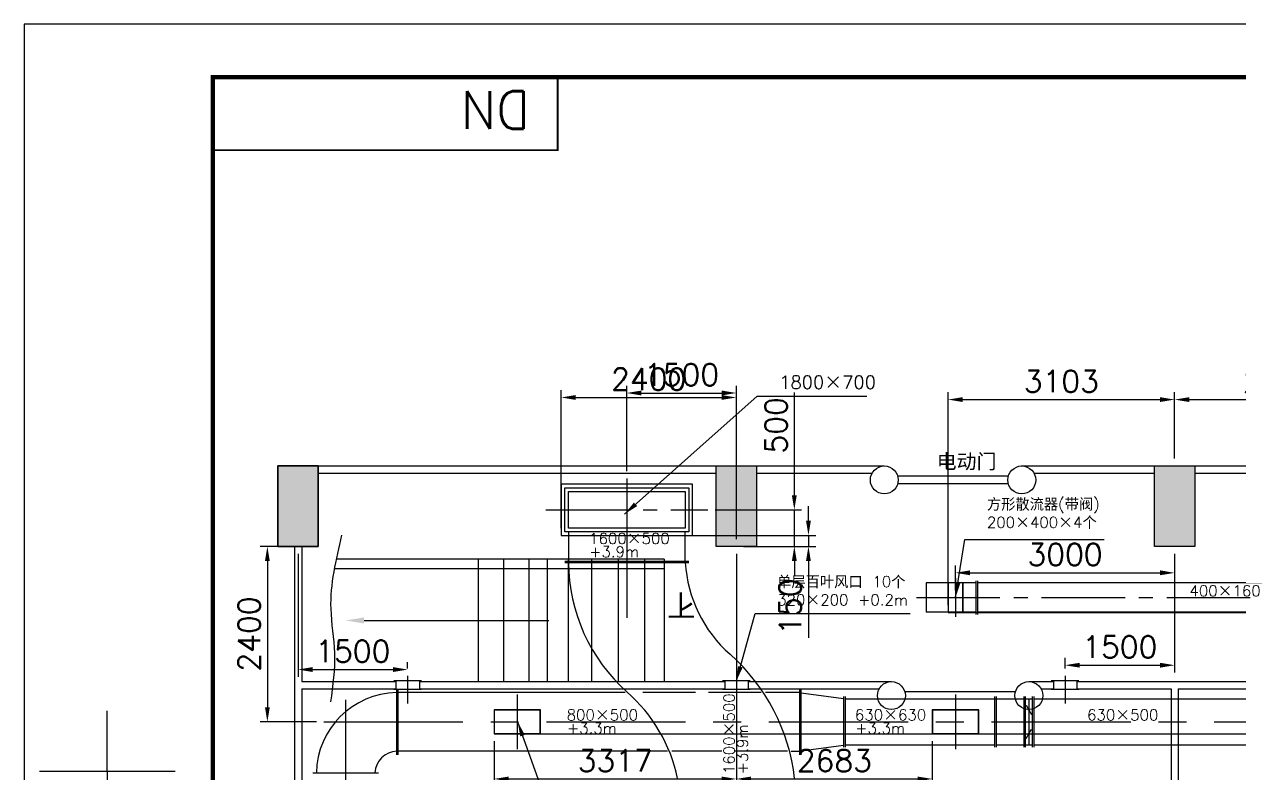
# Model space of a CAD drawing. Extents: x 209403 to 307023, y -44422 to 4539.
# Drawn here: x 209421 to 226059, y -23712 to -13460 of the extents above; entities that cross this region are included whole.
import ezdxf

# ---------------------------------------------------------------- set-up
doc = ezdxf.new("R2010")
doc.units = 0
doc.header["$LTSCALE"] = 60
for name, pattern in [('ACAD_ISO02W100', [15, 12, -3]), ('CENTER', [50.8, 31.75, -6.35, 6.35, -6.35]), ('CENTER2', [28.575, 19.05, -3.175, 3.175, -3.175])]:
    doc.linetypes.add(name, pattern=pattern)
doc.layers.get('0').update_dxf_attribs({"linetype": 'CONTINUOUS'})
doc.layers.get('DEFPOINTS').update_dxf_attribs({"linetype": 'CONTINUOUS'})
for name, color, linetype in [('SMPEN_THICK', 7, 'CONTINUOUS'), ('二层楼面', 7, 'CONTINUOUS'), ('吊顶开孔', 7, 'CONTINUOUS'), ('空调风管', 7, 'CONTINUOUS')]:
    doc.layers.add(name, color=color, linetype=linetype)
doc.styles.get("Standard").update_dxf_attribs({"font": 'txt.shx', "height": 300})
doc.styles.add('STYLE4', font='', dxfattribs={"height": 300})
doc.styles.get('STYLE4').set_extended_font_data('SimSun')
doc.dimstyles.get("Standard").update_dxf_attribs({"dimscale": 0, "dimtxt": 2, "dimasz": 200, "dimexe": 100, "dimexo": 100, "dimgap": 100, "dimtad": 1, "dimdec": 0, "dimdsep": 46, "dimtxsty": 'Standard', "dimcen": 0, "dimclrd": 5, "dimclre": 5, "dimclrt": 5, "dimadec": 0, "dimazin": 0, "dimtfac": 1, "dimtdec": 4, "dimtmove": 0, "dimatfit": 0, "dimfxl": 1, "dimtolj": 1, "dimtzin": 0, "dimarcsym": 0})

# ---------------------------------------------------------------- blocks, each defined once
blk = doc.blocks.new('*D4')
at = {"color": 5, "linetype": 'ByBlock', "transparency": 16777216}
for p, q in [((217668, -19573), (217668, -18404)), ((219168, -19402), (219168, -18404)), ((217868, -18504), (218968, -18504))]:
    blk.add_line(p, q, dxfattribs=at)
for points in [[(217868, -18470), (217868, -18537), (217668, -18504)], [(218968, -18470), (218968, -18537), (219168, -18504)]]:
    blk.add_solid(points, dxfattribs=at)
at = {"layer": 'DEFPOINTS', "color": 0, "linetype": 'ByBlock', "transparency": 16777216}
for p in [(219168, -18504), (219168, -19502), (217668, -19673)]:
    blk.add_point(p, dxfattribs=at)
at = {"color": 5, "linetype": 'ByBlock', "transparency": 16777216, "insert": (218418, -18254), "char_height": 300, "attachment_point": 5}
blk.add_mtext('\\A1;1500', dxfattribs=at)
blk = doc.blocks.new('*D18')
at = {"color": 5, "linetype": 'ByBlock', "transparency": 16777216}
for p, q in [((225168, -20702), (225168, -22328)), ((223668, -22272), (223668, -22128)), ((223868, -22228), (224968, -22228))]:
    blk.add_line(p, q, dxfattribs=at)
for points in [[(223868, -22195), (223868, -22261), (223668, -22228)], [(224968, -22195), (224968, -22261), (225168, -22228)]]:
    blk.add_solid(points, dxfattribs=at)
at = {"layer": 'DEFPOINTS', "color": 0, "linetype": 'ByBlock', "transparency": 16777216}
for p in [(225168, -20602), (225168, -22228), (223668, -22372)]:
    blk.add_point(p, dxfattribs=at)
at = {"color": 5, "linetype": 'ByBlock', "transparency": 16777216, "insert": (224418, -21978), "char_height": 300, "attachment_point": 5}
blk.add_mtext('\\A1;1500', dxfattribs=at)
blk = doc.blocks.new('*D19')
at = {"color": 5, "linetype": 'ByBlock', "transparency": 16777216}
for p, q in [((213168, -20702), (213168, -22387)), ((213368, -22287), (214468, -22287)), ((214668, -22272), (214668, -22187))]:
    blk.add_line(p, q, dxfattribs=at)
for points in [[(213368, -22254), (213368, -22321), (213168, -22287)], [(214468, -22254), (214468, -22321), (214668, -22287)]]:
    blk.add_solid(points, dxfattribs=at)
at = {"layer": 'DEFPOINTS', "color": 0, "linetype": 'ByBlock', "transparency": 16777216}
for p in [(213168, -20602), (214668, -22287), (214668, -22372)]:
    blk.add_point(p, dxfattribs=at)
at = {"color": 5, "linetype": 'ByBlock', "transparency": 16777216, "insert": (213918, -22037), "char_height": 300, "attachment_point": 5}
blk.add_mtext('\\A1;1500', dxfattribs=at)
blk = doc.blocks.new('*D34')
at = {"color": 5, "linetype": 'ByBlock', "transparency": 16777216}
for p, q in [((225168, -20702), (225168, -21064)), ((222168, -21202), (222168, -20864)), ((222368, -20964), (224968, -20964))]:
    blk.add_line(p, q, dxfattribs=at)
for points in [[(222368, -20930), (222368, -20997), (222168, -20964)], [(224968, -20930), (224968, -20997), (225168, -20964)]]:
    blk.add_solid(points, dxfattribs=at)
at = {"layer": 'DEFPOINTS', "color": 0, "linetype": 'ByBlock', "transparency": 16777216}
for p in [(225168, -20602), (225168, -20964), (222168, -21302)]:
    blk.add_point(p, dxfattribs=at)
at = {"color": 5, "linetype": 'ByBlock', "transparency": 16777216, "insert": (223668, -20714), "char_height": 300, "attachment_point": 5}
blk.add_mtext('\\A1;3000', dxfattribs=at)
blk = doc.blocks.new('*D42')
at = {"color": 5, "linetype": 'ByBlock', "transparency": 16777216}
for p, q in [((216768, -20352), (216768, -18465)), ((219168, -20502), (219168, -18465)), ((216968, -18565), (218968, -18565))]:
    blk.add_line(p, q, dxfattribs=at)
for points in [[(216968, -18532), (216968, -18598), (216768, -18565)], [(218968, -18532), (218968, -18598), (219168, -18565)]]:
    blk.add_solid(points, dxfattribs=at)
at = {"layer": 'DEFPOINTS', "color": 0, "linetype": 'ByBlock', "transparency": 16777216}
for p in [(219168, -18565), (216768, -20452), (219168, -20602)]:
    blk.add_point(p, dxfattribs=at)
at = {"color": 5, "linetype": 'ByBlock', "transparency": 16777216, "insert": (217968, -18315), "char_height": 300, "attachment_point": 5}
blk.add_mtext('\\A1;2400', dxfattribs=at)
blk = doc.blocks.new('*D60')
at = {"color": 5, "linetype": 'ByBlock', "transparency": 16777216}
for p, q in [((242132, -20402), (242132, -18494)), ((243068, -20602), (242032, -20602)), ((242132, -21505), (242132, -20602)), ((222166, -21505), (242232, -21505)), ((242132, -21705), (242132, -21905))]:
    blk.add_line(p, q, dxfattribs=at)
for points in [[(242099, -20402), (242165, -20402), (242132, -20602)], [(242099, -21705), (242165, -21705), (242132, -21505)]]:
    blk.add_solid(points, dxfattribs=at)
at = {"layer": 'DEFPOINTS', "color": 0, "linetype": 'ByBlock', "transparency": 16777216}
for p in [(242132, -20602), (243168, -20602), (222066, -21505)]:
    blk.add_point(p, dxfattribs=at)
at = {"color": 5, "linetype": 'ByBlock', "transparency": 16777216, "insert": (241882, -18969), "char_height": 300, "attachment_point": 5, "rotation": 90}
blk.add_mtext('\\A1;903', dxfattribs=at)
blk = doc.blocks.new('*D63')
at = {"color": 5, "linetype": 'ByBlock', "transparency": 16777216}
for p, q in [((222066, -21405), (222066, -18494)), ((222266, -18594), (224968, -18594)), ((225168, -19402), (225168, -18494))]:
    blk.add_line(p, q, dxfattribs=at)
for points in [[(222266, -18561), (222266, -18627), (222066, -18594)], [(224968, -18561), (224968, -18627), (225168, -18594)]]:
    blk.add_solid(points, dxfattribs=at)
at = {"layer": 'DEFPOINTS', "color": 0, "linetype": 'ByBlock', "transparency": 16777216}
for p in [(225168, -18594), (225168, -19502), (222066, -21505)]:
    blk.add_point(p, dxfattribs=at)
at = {"color": 5, "linetype": 'ByBlock', "transparency": 16777216, "insert": (223617, -18344), "char_height": 300, "attachment_point": 5}
blk.add_mtext('\\A1;3103', dxfattribs=at)
blk = doc.blocks.new('*D64')
at = {"layer": 'DEFPOINTS', "color": 0, "transparency": 16777216}
for p in [(228066, -18594), (225168, -19502), (228066, -21505)]:
    blk.add_point(p, dxfattribs=at)
at = {"layer": '吊顶开孔', "color": 5, "transparency": 16777216}
for p, q in [((225368, -18594), (227866, -18594)), ((228066, -21405), (228066, -18494))]:
    blk.add_line(p, q, dxfattribs=at)
for points in [[(225368, -18561), (225368, -18627), (225168, -18594)], [(227866, -18561), (227866, -18627), (228066, -18594)]]:
    blk.add_solid(points, dxfattribs=at)
at = {"layer": '吊顶开孔', "color": 5, "transparency": 16777216, "insert": (226617, -18344), "char_height": 300, "attachment_point": 5}
blk.add_mtext('\\A1;2898', dxfattribs=at)
blk = doc.blocks.new('*D65')
at = {"layer": 'DEFPOINTS', "color": 0, "transparency": 16777216}
for p in [(219168, -20602), (221851, -23165), (221851, -23784)]:
    blk.add_point(p, dxfattribs=at)
at = {"layer": '吊顶开孔', "color": 5, "transparency": 16777216}
for p, q in [((221851, -23265), (221851, -23884)), ((219368, -23784), (221651, -23784))]:
    blk.add_line(p, q, dxfattribs=at)
for points in [[(219368, -23751), (219368, -23817), (219168, -23784)], [(221651, -23751), (221651, -23817), (221851, -23784)]]:
    blk.add_solid(points, dxfattribs=at)
at = {"layer": '吊顶开孔', "color": 5, "transparency": 16777216, "insert": (220510, -23534), "char_height": 300, "attachment_point": 5}
blk.add_mtext('\\A1;2683', dxfattribs=at)
blk = doc.blocks.new('*D80')
at = {"color": 5, "linetype": 'ByBlock', "transparency": 16777216}
for p, q in [((213068, -20602), (212648, -20602)), ((212748, -20802), (212748, -22802)), ((213419, -23002), (212648, -23002))]:
    blk.add_line(p, q, dxfattribs=at)
for points in [[(212715, -20802), (212781, -20802), (212748, -20602)], [(212715, -22802), (212781, -22802), (212748, -23002)]]:
    blk.add_solid(points, dxfattribs=at)
at = {"layer": 'DEFPOINTS', "color": 0, "linetype": 'ByBlock', "transparency": 16777216}
for p in [(213168, -20602), (212748, -23002), (213519, -23002)]:
    blk.add_point(p, dxfattribs=at)
at = {"color": 5, "linetype": 'ByBlock', "transparency": 16777216, "insert": (212498, -21802), "char_height": 300, "attachment_point": 5, "rotation": 90}
blk.add_mtext('\\A1;2400', dxfattribs=at)
blk = doc.blocks.new('*D81')
at = {"color": 5, "linetype": 'ByBlock', "transparency": 16777216}
for p, q in [((220155, -20252), (220155, -20052)), ((216868, -20452), (220255, -20452)), ((220155, -20452), (220155, -20602)), ((219268, -20602), (220255, -20602)), ((220155, -20802), (220155, -21852))]:
    blk.add_line(p, q, dxfattribs=at)
for points in [[(220122, -20252), (220188, -20252), (220155, -20452)], [(220122, -20802), (220188, -20802), (220155, -20602)]]:
    blk.add_solid(points, dxfattribs=at)
at = {"layer": 'DEFPOINTS', "color": 0, "linetype": 'ByBlock', "transparency": 16777216}
for p in [(216768, -20452), (219168, -20602), (220155, -20602)]:
    blk.add_point(p, dxfattribs=at)
at = {"color": 5, "linetype": 'ByBlock', "transparency": 16777216, "insert": (219905, -21427), "char_height": 300, "attachment_point": 5, "rotation": 90}
blk.add_mtext('\\A1;150', dxfattribs=at)
blk = doc.blocks.new('*D82')
at = {"color": 5, "linetype": 'ByBlock', "transparency": 16777216}
for p, q in [((219168, -20702), (219168, -23884)), ((215851, -23265), (215851, -23884)), ((216051, -23784), (218968, -23784))]:
    blk.add_line(p, q, dxfattribs=at)
for points in [[(216051, -23751), (216051, -23817), (215851, -23784)], [(218968, -23751), (218968, -23817), (219168, -23784)]]:
    blk.add_solid(points, dxfattribs=at)
at = {"layer": 'DEFPOINTS', "color": 0, "linetype": 'ByBlock', "transparency": 16777216}
for p in [(219168, -20602), (215851, -23165), (219168, -23784)]:
    blk.add_point(p, dxfattribs=at)
at = {"color": 5, "linetype": 'ByBlock', "transparency": 16777216, "insert": (217510, -23534), "char_height": 300, "attachment_point": 5}
blk.add_mtext('\\A1;3317', dxfattribs=at)
blk = doc.blocks.new('*D83')
at = {"color": 5, "linetype": 'ByBlock', "transparency": 16777216}
for p, q in [((243268, -20602), (243799, -20602)), ((243699, -22965), (243699, -20802)), ((215951, -23165), (243799, -23165))]:
    blk.add_line(p, q, dxfattribs=at)
for points in [[(243666, -20802), (243733, -20802), (243699, -20602)], [(243666, -22965), (243733, -22965), (243699, -23165)]]:
    blk.add_solid(points, dxfattribs=at)
at = {"layer": 'DEFPOINTS', "color": 0, "linetype": 'ByBlock', "transparency": 16777216}
for p in [(243168, -20602), (243699, -20602), (215851, -23165)]:
    blk.add_point(p, dxfattribs=at)
at = {"color": 5, "linetype": 'ByBlock', "transparency": 16777216, "insert": (243449, -21883), "char_height": 300, "attachment_point": 5, "rotation": 90}
blk.add_mtext('\\A1;2563', dxfattribs=at)
blk = doc.blocks.new('*D86')
at = {"color": 5, "linetype": 'ByBlock', "transparency": 16777216}
for p, q in [((219962, -19902), (219962, -18497)), ((218878, -20102), (220062, -20102)), ((219962, -20602), (219962, -20102)), ((219268, -20602), (220062, -20602)), ((219962, -20802), (219962, -21002))]:
    blk.add_line(p, q, dxfattribs=at)
for points in [[(219928, -19902), (219995, -19902), (219962, -20102)], [(219928, -20802), (219995, -20802), (219962, -20602)]]:
    blk.add_solid(points, dxfattribs=at)
at = {"layer": 'DEFPOINTS', "color": 0, "linetype": 'ByBlock', "transparency": 16777216}
for p in [(218778, -20102), (219962, -20102), (219168, -20602)]:
    blk.add_point(p, dxfattribs=at)
at = {"color": 5, "linetype": 'ByBlock', "transparency": 16777216, "insert": (219712, -18947), "char_height": 300, "attachment_point": 5, "rotation": 90}
blk.add_mtext('\\A1;500', dxfattribs=at)

msp = doc.modelspace()

# ---------------------------------------------------------------- hatches: boundary and pattern name
at = {"layer": '二层楼面'}
for points in [[(213443.5, -20602.2), (212893.5, -20602.2), (212893.5, -19502.2), (213443.5, -19502.2)], [(213443.5, -20602.2), (212893.5, -20602.2), (212893.5, -19502.2), (213443.5, -19502.2)], [(219443.5, -20602.2), (218893.5, -20602.2), (218893.5, -19502.2), (219443.5, -19502.2)], [(225443.5, -20602.2), (224893.5, -20602.2), (224893.5, -19502.2), (225443.5, -19502.2)]]:
    msp.add_hatch(color=147, dxfattribs=at).paths.add_polyline_path(points)
at = {"layer": '空调风管'}
h = msp.add_hatch(color=3, dxfattribs=at)
edge = h.paths.add_edge_path()
edge.add_arc((223173.2, -22838.2), 6.48, 0, 360)
h = msp.add_hatch(color=3, dxfattribs=at)
edge = h.paths.add_edge_path()
edge.add_arc((223173.2, -23166.2), 6.48, 0, 360)

# ---------------------------------------------------------------- linework, layer by layer
at = {"color": 4}
for p, q in [((252973.4, -13460), (209420.6, -13460)), ((209420.6, -13460), (209420.6, -44421.7)), ((252560.6, -14182.4), (212000.8, -14182.4)), ((212000.8, -14182.4), (212000.8, -43802.5)), ((212000.8, -14182.4), (217161, -14182.4)), ((212000.8, -15524.1), (212000.8, -14182.4)), ((216720.9, -14182.4), (216720.9, -15182.3)), ((216720.9, -15182.3), (212000.8, -15182.3)), ((210555.9, -23677.4), (210555.9, -22851.7)), ((209627, -23677.4), (211484.7, -23677.4)), ((210555.9, -23677.4), (210555.9, -24503))]:
    msp.add_line(p, q, dxfattribs=at)
at = {"layer": 'SMPEN_THICK', "color": 4}
for points, const_width in [([(252560.6, -14182.4), (252560.6, -43802.5), (212000.8, -43802.5), (212000.8, -14182.4), (252560.6, -14182.4)], 56.8), ([(212000.8, -15182.3), (216720.9, -15182.3), (216720.9, -14182.4)], 25.8)]:
    msp.add_lwpolyline(points, dxfattribs=dict(at, const_width=const_width))
at = {"layer": '二层楼面'}
for p, q in [((213443.5, -19502.2), (221193.8, -19502.2)), ((213443.5, -19602.2), (218893.5, -19602.2)), ((219443.5, -19602.2), (221025.8, -19602.2)), ((223067.8, -19502.2), (239206.7, -19502.2)), ((223243.8, -19602.2), (224893.5, -19602.2)), ((225443.5, -19602.2), (230893.5, -19602.2)), ((222891.8, -19642.1), (221377.8, -19642.1)), ((222891.8, -19744.3), (221377.8, -19744.3)), ((213118.5, -20602.2), (213118.5, -26302.2)), ((213218.5, -20602.2), (213218.5, -22452.2)), ((218178.6, -20779.2), (213688.8, -20779.2)), ((215632.1, -20779.2), (215632.1, -22452.2)), ((215979.5, -20779.2), (215979.5, -22452.2)), ((216326.9, -20779.2), (216326.9, -22452.2)), ((216577.9, -20779.2), (216577.9, -22452.2)), ((216866.9, -20779.2), (216866.9, -22452.2)), ((217186.9, -20779.2), (217186.9, -22452.2)), ((217548.1, -20779.2), (217548.1, -22452.2)), ((217909.4, -20779.2), (217909.4, -22452.2)), ((218178.6, -20779.2), (218178.6, -22452.2)), ((218178.6, -20910), (213669.2, -20910)), ((213218.5, -22452.2), (214508.5, -22452.2)), ((214828.5, -22452.2), (219008.5, -22452.2)), ((219328.5, -22452.2), (221290.5, -22452.2)), ((223172.5, -22452.2), (223508.5, -22452.2)), ((223828.5, -22452.2), (227214.4, -22452.2)), ((213218.5, -22552.2), (214508.5, -22552.2)), ((213218.5, -22552.2), (213218.5, -26302.2)), ((214828.5, -22552.2), (219008.5, -22552.2)), ((219328.5, -22552.2), (221122.5, -22552.2)), ((222988.4, -22592.1), (221474.5, -22592.1)), ((223340.4, -22552.2), (223508.5, -22552.2)), ((223828.5, -22552.2), (225118.5, -22552.2)), ((225118.5, -22552.2), (225118.5, -24442.2)), ((225218.5, -22552.2), (225218.5, -24442.2)), ((225218.5, -22552.2), (227046.4, -22552.2)), ((222988.4, -22694.3), (221474.5, -22694.3))]:
    msp.add_line(p, q, dxfattribs=at)
at = {"layer": '二层楼面', "color": 0}
msp.add_lwpolyline([(212893.5, -20602.2), (213443.5, -20602.2), (213443.5, -19502.2), (212893.5, -19502.2)], close=True, dxfattribs=at)
at = {"layer": '二层楼面'}
for points in [[(212893.5, -19502.2), (213443.5, -19502.2), (213443.5, -20602.2), (212893.5, -20602.2)], [(212893.5, -19502.2), (213443.5, -19502.2), (213443.5, -20602.2), (212893.5, -20602.2)], [(218893.5, -19502.2), (219443.5, -19502.2), (219443.5, -20602.2), (218893.5, -20602.2)], [(218893.5, -19502.2), (219443.5, -19502.2), (219443.5, -20602.2), (218893.5, -20602.2)], [(224893.5, -19502.2), (225443.5, -19502.2), (225443.5, -20602.2), (224893.5, -20602.2)], [(224893.5, -19502.2), (225443.5, -19502.2), (225443.5, -20602.2), (224893.5, -20602.2)]]:
    msp.add_lwpolyline(points, close=True, dxfattribs=at)
msp.add_lwpolyline([(214072.8, -21615.7), (216602.3, -21615.7)], dxfattribs=at)
for centre in [(221193.8, -19693.2), (223075.8, -19693.2), (221290.5, -22643.2), (223172.5, -22643.2)]:
    msp.add_circle(centre, 191, dxfattribs=at)
at = {"layer": '二层楼面', "start_tangent": (0.1202898, 0.9927388)}
msp.add_spline([(213764.4, -20449.7), (213615.3, -21455.2), (213667.5, -22062.4), (213613.7, -22729)], degree=3, dxfattribs=at)
at = {"layer": '二层楼面'}
msp.add_solid([(214072.8, -21657.3), (213822.8, -21615.7), (214072.8, -21574)], dxfattribs=at)
at = {"layer": '吊顶开孔', "color": 1}
for points in [[(216768.5, -20452.2), (218568.5, -20452.2), (218568.5, -19752.2), (216768.5, -19752.2)], [(222066, -21504.7), (222271, -21504.7), (222271, -21099.7), (222066, -21099.7)], [(215851.1, -23164.7), (216486.1, -23164.7), (216486.1, -22839.7), (215851.1, -22839.7)], [(221851, -23164.7), (222486, -23164.7), (222486, -22839.7), (221851, -22839.7)]]:
    msp.add_lwpolyline(points, close=True, dxfattribs=at)
at = {"layer": '空调风管', "color": 3, "linetype": 'CENTER'}
for p, q in [((217668.5, -19672.7), (217668.5, -21602.2)), ((222168.5, -21038.1), (222168.5, -21566.3)), ((214668.5, -22372.2), (214668.5, -22752.2)), ((219168.5, -22372.2), (219168.5, -22752.2)), ((223668.5, -22372.2), (223668.5, -22752.2)), ((216168.6, -22630.1), (216168.6, -23374.3)), ((222168.5, -22630.1), (222168.5, -23374.3)), ((213518.9, -23002.2), (241166.2, -23002.2)), ((219168.5, -22997.2), (219168.5, -27990.3))]:
    msp.add_line(p, q, dxfattribs=at)
at = {"layer": '空调风管', "color": 3, "linetype": 'CENTER2'}
for p, q in [((216559, -20102.2), (218778, -20102.2)), ((221632.1, -21302.2), (244343.8, -21302.2)), ((213818.6, -22702.5), (213818.6, -24616.1))]:
    msp.add_line(p, q, dxfattribs=at)
at = {"layer": '空调风管', "color": 3}
for p, q in [((216868.5, -20402.2), (216868.5, -20802.2)), ((218468.5, -20802.2), (218468.5, -20402.2)), ((216818.5, -20802.2), (218518.5, -20802.2)), ((216818.5, -20822.2), (218518.5, -20822.2)), ((222448.5, -21102.2), (221768.5, -21102.2)), ((221768.5, -21102.2), (221768.5, -21502.2)), ((222448.5, -21072.2), (222448.5, -21532.2)), ((222468.5, -21072.2), (222468.5, -21532.2)), ((227648.5, -21102.2), (222468.5, -21102.2)), ((222448.5, -21502.2), (221768.5, -21502.2)), ((227648.5, -21502.2), (222468.5, -21502.2)), ((214518.2, -23452.2), (214518.2, -22552.2)), ((214538.2, -23452.2), (214538.2, -22552.2)), ((217647.3, -22602.2), (214538.2, -22602.2)), ((220036.1, -22602.2), (219569, -22602.2)), ((220036.1, -23452.2), (220036.1, -22552.2)), ((220056.1, -23452.2), (220056.1, -22552.2)), ((220056.1, -22604.9), (220636.1, -22684.4)), ((220636.1, -22657.2), (220636.1, -23347.2)), ((220656.1, -22657.2), (220656.1, -23347.2)), ((220656.1, -22687.2), (222703.2, -22687.2)), ((222703.2, -22657.2), (222703.2, -23347.2)), ((222723.2, -22657.2), (222723.2, -23347.2)), ((222723.2, -22687.2), (223103.2, -22687.2)), ((223103.2, -22657.2), (223103.2, -23347.2)), ((223123.2, -22657.2), (223123.2, -23347.2)), ((223123.2, -22687.2), (223223.2, -22687.2)), ((223135.7, -22773.3), (223210.7, -22903.2)), ((223173.2, -22687.2), (223173.2, -23317.2)), ((223223.2, -23347.2), (223223.2, -22657.2)), ((223243.2, -23347.2), (223243.2, -22657.2)), ((223243.2, -22687.2), (228709.6, -22687.2)), ((223135.7, -23231.1), (223210.7, -23101.2)), ((218227.8, -23402.2), (214538.2, -23402.2)), ((219917.8, -23402.2), (220036.1, -23402.2)), ((220056.1, -23399.4), (220636.1, -23319.9)), ((220656.1, -23317.2), (222703.2, -23317.2)), ((222723.2, -23317.2), (223103.2, -23317.2)), ((223123.2, -23317.2), (223223.2, -23317.2)), ((223243.2, -23317.2), (228709.6, -23317.2)), ((213368.6, -23701.7), (214268.6, -23701.7))]:
    msp.add_line(p, q, dxfattribs=at)
at = {"layer": '空调风管', "color": 3, "linetype": 'ACAD_ISO02W100'}
for p, q in [((214858.5, -22442.2), (214478.5, -22442.2)), ((214508.5, -22442.2), (214508.5, -22562.2)), ((214828.5, -22442.2), (214828.5, -22562.2)), ((219358.5, -22442.2), (218978.5, -22442.2)), ((219008.5, -22442.2), (219008.5, -22562.2)), ((219328.5, -22442.2), (219328.5, -22562.2)), ((223858.5, -22442.2), (223478.5, -22442.2)), ((223508.5, -22442.2), (223508.5, -22562.2)), ((223828.5, -22442.2), (223828.5, -22562.2)), ((214858.5, -22562.2), (214478.5, -22562.2)), ((219509, -22602.2), (217719.4, -22602.2)), ((219358.5, -22562.2), (218978.5, -22562.2)), ((223858.5, -22562.2), (223478.5, -22562.2)), ((219869.3, -23402.2), (218283.9, -23402.2))]:
    msp.add_line(p, q, dxfattribs=at)
at = {"layer": '空调风管', "color": 3}
for points in [[(216818.5, -19802.2), (218518.5, -19802.2), (218518.5, -20402.2), (216818.5, -20402.2)], [(216868.5, -19852.2), (218468.5, -19852.2), (218468.5, -20352.2), (216868.5, -20352.2)]]:
    msp.add_lwpolyline(points, close=True, dxfattribs=at)
at = {"layer": '空调风管', "color": 3, "linetype": 'ACAD_ISO02W100'}
for points in [[(222068.5, -21502.2), (222268.5, -21502.2), (222268.5, -21102.2), (222068.5, -21102.2)], [(215853.6, -23162.2), (216483.6, -23162.2), (216483.6, -22842.2), (215853.6, -22842.2)], [(221853.5, -23162.2), (222483.5, -23162.2), (222483.5, -22842.2), (221853.5, -22842.2)]]:
    msp.add_lwpolyline(points, close=True, dxfattribs=at)
at = {"layer": '空调风管', "color": 3}
for centre in [(223173.2, -22838.2), (223173.2, -23166.2)]:
    msp.add_circle(centre, 6.48, dxfattribs=at)
for centre, radius, start, end in [((219281.8, -20798.9), 2413.4, 180.55291, 228.05036), ((220275.5, -20715.6), 1810.2, 183.3772, 228.78386), ((217296.8, -24084.9), 2687.1, 6.57623, 48.34512), ((214538.2, -23721.7), 1119.6, 91.0236, 178.9764), ((216265.4, -24215.3), 2144.2, 11.78981, 49.13031), ((214538.2, -23721.7), 319.6, 93.58835, 176.41165)]:
    msp.add_arc(centre, radius, start, end, dxfattribs=at)

# ---------------------------------------------------------------- texts
at = {"color": 4}
msp.add_text('DN', height=516.03, rotation=180, dxfattribs=at).set_placement((216345, -14375.8))
at = {"layer": '二层楼面', "insert": (221910.4, -19340), "char_height": 200, "width": 12291.7, "attachment_point": 1, "style": 'STYLE4'}
msp.add_mtext('电动门', dxfattribs=at)
at = {"layer": '二层楼面', "extrusion": (0, 0, -1), "insert": (218220.5, -21399.1), "char_height": 300, "attachment_point": 4, "text_direction": (1, 0, 0)}
msp.add_mtext('\\A1;\\fTxt|b0|i0|c134|p2;下', dxfattribs=at)
at = {"layer": '吊顶开孔', "color": 5, "insert": (219754.3, -18356.7), "char_height": 180, "attachment_point": 4}
msp.add_mtext('\\A1;1800\\fTxt|b0|i0|c134|p2;×\\Ftxt.shx;700 ', dxfattribs=at)
at = {"layer": '空调风管', "color": 5, "insert": (222598, -20156.5), "char_height": 150, "attachment_point": 4}
msp.add_mtext('\\fTxt|b0|i0|c134|p2;\\C3;方形散流器\\Ftxt.shx;(\\fTxt|b0|i0|c134|p2;带阀\\Ftxt.shx;)\\P200\\fTxt|b0|i0|c134|p2;×\\Ftxt.shx;400\\fTxt|b0|i0|c134|p2;×\\Ftxt.shx;4\\fTxt|b0|i0|c134|p2;个', dxfattribs=at)
at = {"layer": '空调风管', "color": 3, "char_height": 150, "attachment_point": 1, "style": 'STYLE4'}
for s, insert, width in [('\\Ftxt.shx;1600\\fTxt|b0|i0|c134|p2;×\\Ftxt.shx;500', (217152.4, -20419.2), 1647.5), ('\\Ftxt.shx;+3.9m', (217154.5, -20601.5), 994.5), ('\\Ftxt.shx;400\\fTxt|b0|i0|c134|p2;×\\Ftxt.shx;160', (225370.6, -21135.2), 1647.5), ('\\Ftxt.shx;800\\fTxt|b0|i0|c134|p2;×\\Ftxt.shx;500', (216845.4, -22833.2), 1647.5), ('\\Ftxt.shx;630\\fTxt|b0|i0|c134|p2;×\\Ftxt.shx;630', (220791.7, -22833.2), 1647.5), ('\\Ftxt.shx;630\\fTxt|b0|i0|c134|p2;×\\Ftxt.shx;500', (223969.3, -22833.2), 1647.5), ('\\Ftxt.shx;+3.3m', (216850.4, -23014.8), 994.5), ('\\Ftxt.shx;+3.3m', (220796.7, -23014.8), 994.5)]:
    msp.add_mtext(s, dxfattribs=dict(at, insert=insert, width=width))
at = {"layer": '空调风管', "color": 3, "insert": (219727.1, -21208.9), "char_height": 150, "attachment_point": 4}
msp.add_mtext('\\fTxt|b0|i0|c134|p2;单层百叶风口\\Ftxt.shx; 10\\fTxt|b0|i0|c134|p2;个\\P\\Ftxt.shx;320\\fTxt|b0|i0|c134|p2;×\\Ftxt.shx;200 +0.2m', dxfattribs=at)
at = {"layer": '空调风管', "color": 3, "char_height": 150, "attachment_point": 1, "rotation": 90, "style": 'STYLE4'}
for s, insert, width in [('\\Ftxt.shx;1600\\fTxt|b0|i0|c134|p2;×\\Ftxt.shx;500', (218993.4, -23717.1), 1647.5), ('\\Ftxt.shx;+3.9m', (219175.7, -23719.7), 994.5)]:
    msp.add_mtext(s, dxfattribs=dict(at, insert=insert, width=width))

# ---------------------------------------------------------------- dimensions: what is measured, and where the dimension line sits
at = {"layer": '吊顶开孔', "color": 1}
for base, p1, p2, override, picture, middle in [((219168.5, -18565), (216768.5, -20452.2), (219168.5, -20602.2), {"dimscale": 1}, '*D42', (217968.5, -18315)), ((225168.4776833, -18594.0526964), (222065.9776833, -21504.6856131), (225168.4776833, -19502.1856131), {"dimscale": 1}, '*D63', (223617.2276833, -18344.0526964)), ((228065.9776833, -18594.0526964), (225168.4776833, -19502.1856131), (228065.9776833, -21504.6856131), {"dimscale": 1, "dimse1": 1, "dimtmove": 1, "dimatfit": 3}, '*D64', (226617.2276833, -18344.0526964)), ((221850.9776833, -23783.9139152), (219168.4776833, -20602.1856131), (221850.9776833, -23164.6856131), {"dimscale": 1, "dimse1": 1, "dimtmove": 1, "dimatfit": 3}, '*D65', (220509.7276833, -23533.9139152))]:
    dim = msp.add_linear_dim(base=base, p1=p1, p2=p2, dimstyle='Standard', override=override, dxfattribs=at)
    dim.commit()
    dim.dimension.update_dxf_attribs({"geometry": picture, "text_midpoint": middle})
dim = msp.add_linear_dim(base=(242131.8722441, -20602.1856131), p1=(222065.9776833, -21504.6856131), p2=(243168.4776833, -20602.1856131), angle=90, dimstyle='Standard', override={"dimscale": 1}, dxfattribs=at)
dim.commit()
dim.dimension.update_dxf_attribs({"geometry": '*D60', "text_midpoint": (242131.8722441, -18968.7995912), "dimtype": 128})
at = {"layer": '吊顶开孔', "color": 3}
for base, p1, p2, picture, middle in [((220154.9, -20602.2), (216768.5, -20452.2), (219168.5, -20602.2), '*D81', (219904.9, -21427.2)), ((243699.3183723, -20602.1856131), (215851.124532, -23164.6856131), (243168.4776833, -20602.1856131), '*D83', (243449.3183723, -21883.4356131))]:
    dim = msp.add_linear_dim(base=base, p1=p1, p2=p2, angle=90, dimstyle='Standard', override={"dimscale": 1}, dxfattribs=at)
    dim.commit()
    dim.dimension.update_dxf_attribs({"geometry": picture, "text_midpoint": middle})
dim = msp.add_linear_dim(base=(219168.5, -23783.9), p1=(215851.1, -23164.7), p2=(219168.5, -20602.2), dimstyle='Standard', override={"dimscale": 1}, dxfattribs=at)
dim.commit()
dim.dimension.update_dxf_attribs({"geometry": '*D82', "text_midpoint": (217509.8, -23533.9)})
at = {"layer": '空调风管', "color": 3}
for base, p1, p2, picture, middle in [((219168.5, -18503.8), (217668.5, -19672.7), (219168.5, -19502.2), '*D4', (218418.5, -18253.8)), ((214668.5, -22287.2), (213168.5, -20602.2), (214668.5, -22372.2), '*D19', (213918.5, -22037.2)), ((225168.5, -20963.7), (222168.5, -21302.2), (225168.5, -20602.2), '*D34', (223668.5, -20713.7)), ((225168.5, -22227.9), (223668.5, -22372.2), (225168.5, -20602.2), '*D18', (224418.5, -21977.9))]:
    dim = msp.add_linear_dim(base=base, p1=p1, p2=p2, dimstyle='Standard', override={"dimscale": 1}, dxfattribs=at)
    dim.commit()
    dim.dimension.update_dxf_attribs({"geometry": picture, "text_midpoint": middle})
dim = msp.add_linear_dim(base=(219961.7, -20102.2), p1=(219168.5, -20602.2), p2=(218778, -20102.2), angle=90, dimstyle='Standard', override={"dimscale": 1}, dxfattribs=at)
dim.commit()
dim.dimension.update_dxf_attribs({"geometry": '*D86', "text_midpoint": (219961.7, -18946.5), "dimtype": 128})
dim = msp.add_linear_dim(base=(212748, -23002.2), p1=(213168.5, -20602.2), p2=(213518.9, -23002.2), angle=90, dimstyle='Standard', override={"dimscale": 1}, dxfattribs=at)
dim.commit()
dim.dimension.update_dxf_attribs({"geometry": '*D80', "text_midpoint": (212498, -21802.2)})

# ---------------------------------------------------------------- leaders
at = {"layer": '吊顶开孔', "color": 5, "annotation_type": 0, "has_hookline": 1, "hookline_direction": 0}
for points, text_width in [([(217638.4, -20159.7), (219454.3, -18546.7), (219654.3, -18546.7)], 1200), ([(216174.3, -23003), (216985.3, -25277.4), (217185.3, -25277.4)], 1860.2)]:
    msp.add_leader(points, dimstyle='Standard', override={"dimscale": 1}, dxfattribs=dict(at, text_width=text_width))
at = {"layer": '空调风管', "color": 5, "annotation_type": 0, "has_hookline": 1, "hookline_direction": 0}
for points, text_width in [([(222168.5, -21302.2), (222298, -20506.5), (222498, -20506.5)], 1606), ([(219168.5, -22442.2), (219427.1, -21521.4), (219627.1, -21521.4)], 1821.1)]:
    msp.add_leader(points, dimstyle='Standard', override={"dimscale": 1, "dimse1": 1}, dxfattribs=dict(at, text_width=text_width))

doc.saveas('drawing.dxf')
